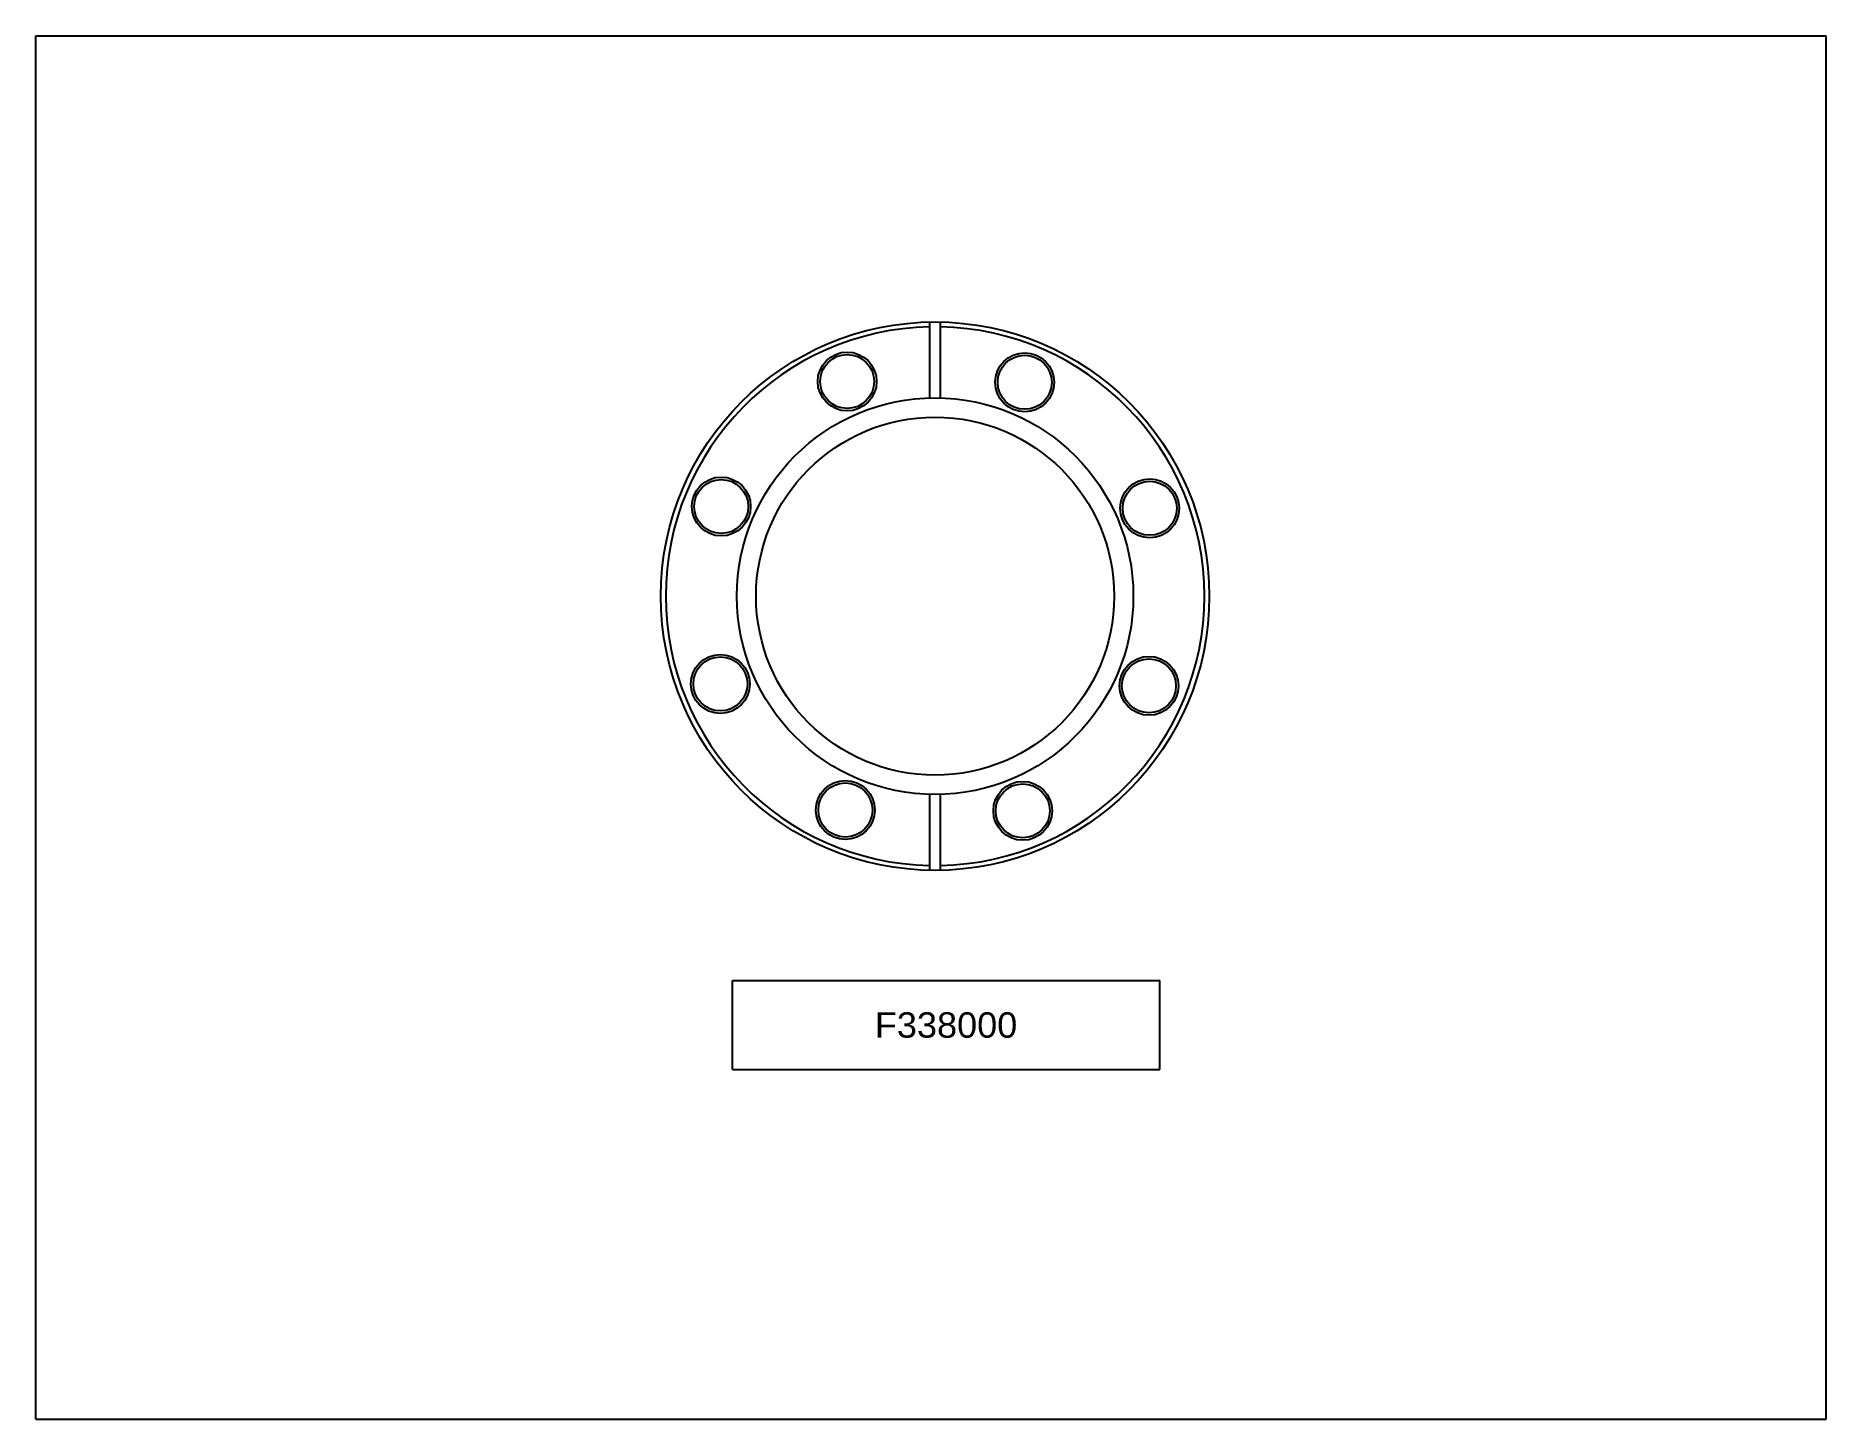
# Model space of a CAD drawing. Extents: x 0 to 11, y 0 to 8.5.
import ezdxf
from ezdxf.enums import TextEntityAlignment as Align

# ---------------------------------------------------------------- set-up
doc = ezdxf.new("R2010")
doc.units = 0
doc.header["$LTSCALE"] = 0.605
doc.layers.get('0').update_dxf_attribs({"linetype": 'CONTINUOUS'})
doc.styles.add('TEXTSTYLE_0', font='txt', dxfattribs={"width": 0.8})

msp = doc.modelspace()

# ---------------------------------------------------------------- linework, layer by layer
at = {"color": 7, "linetype": 'CONTINUOUS'}
for p, q in [((0, 0), (0, 8.5)), ((0, 8.5), (11, 8.5)), ((11, 0), (11, 8.5)), ((5.493, 6.275), (5.493, 6.742)), ((5.556, 6.742), (5.556, 6.275)), ((5.493, 3.373), (5.493, 3.839)), ((5.556, 3.839), (5.556, 3.373)), ((0, 0), (11, 0))]:
    msp.add_line(p, q, dxfattribs=at)
at = {"color": 2, "linetype": 'CONTINUOUS'}
for p, q in [((4.28, 2.148), (4.28, 2.695)), ((4.28, 2.695), (6.905, 2.695)), ((6.905, 2.148), (6.905, 2.695)), ((4.28, 2.148), (6.905, 2.148))]:
    msp.add_line(p, q, dxfattribs=at)
at = {"color": 7, "linetype": 'CONTINUOUS'}
for centre, radius in [((5.525, 5.057), 1.685), ((4.985, 6.376), 0.181), ((4.985, 6.376), 0.166), ((6.076, 6.371), 0.181), ((6.076, 6.371), 0.166), ((5.525, 5.057), 1.218), ((5.525, 5.057), 1.1), ((4.211, 5.608), 0.181), ((4.211, 5.608), 0.166), ((6.844, 5.597), 0.181), ((6.844, 5.597), 0.166), ((4.206, 4.518), 0.181), ((4.206, 4.518), 0.166), ((6.839, 4.506), 0.181), ((6.839, 4.506), 0.166), ((4.974, 3.743), 0.181), ((4.974, 3.743), 0.166), ((6.064, 3.738), 0.181), ((6.064, 3.738), 0.166)]:
    msp.add_circle(centre, radius, dxfattribs=at)
for start, end in [(91.0819, 268.9181), (271.0819, 88.9181)]:
    msp.add_arc((5.525, 5.057), 1.655, start, end, dxfattribs=at)

# ---------------------------------------------------------------- texts
at = {"color": 2, "linetype": 'CONTINUOUS', "style": 'TEXTSTYLE_0'}
msp.add_text('F338000', height=0.1562, dxfattribs=at).set_placement((5.155, 2.344), (6.03, 2.344), align=Align.FIT)

doc.saveas('drawing.dxf')
